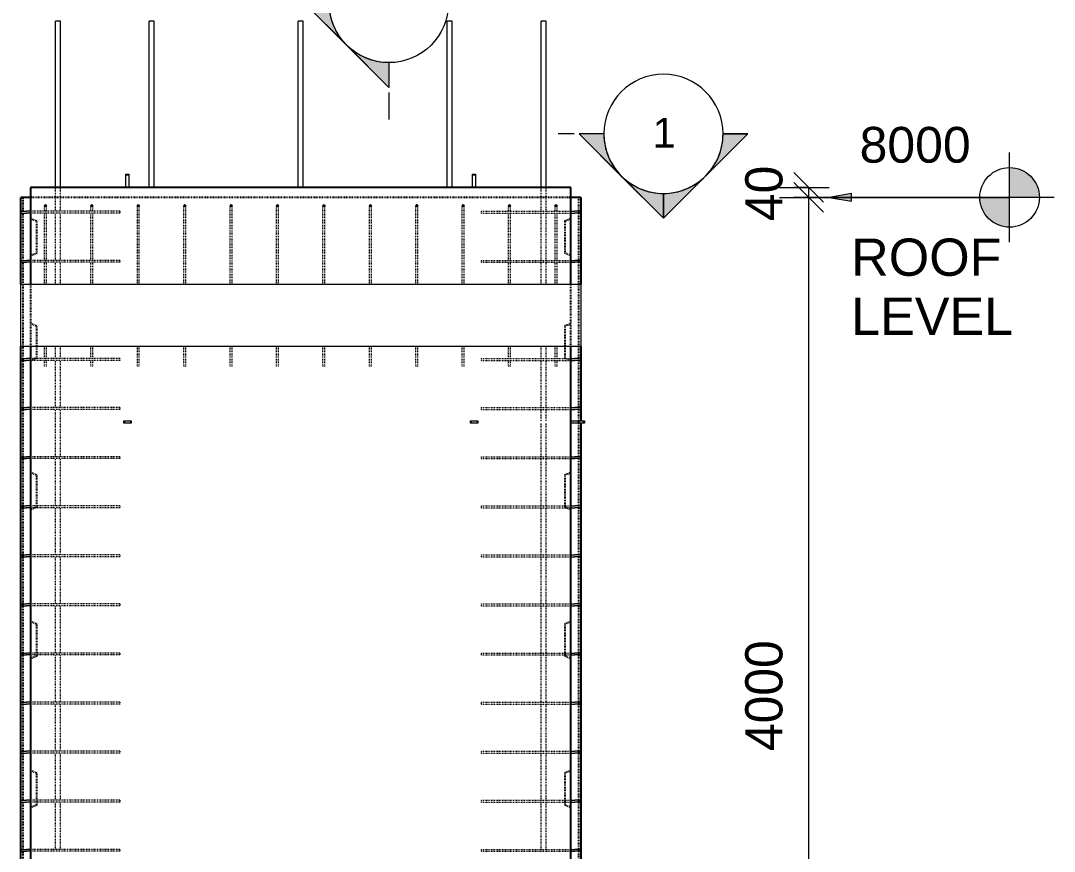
# Model space of a CAD drawing. Header units: millimetres. Extents: x 3013 to 24293, y -3068 to 13086.
# Drawn here: x 10063 to 14225, y 5026 to 8372 of the extents above; entities that cross this region are included whole.
import ezdxf

# ---------------------------------------------------------------- set-up
doc = ezdxf.new("R2010")
doc.units = ezdxf.units.MM
doc.linetypes.add('Dash', pattern=[6.36, 3.18, -3.18])
for name, color, linetype, lineweight in [('A-ANNO-DIMS', 211, 'Continuous', 9), ('A-ANNO-DIMS-60', 211, 'Continuous', 9), ('A-DETL-MBND', 5, 'Continuous', 18), ('A-GENM', 13, 'Continuous', 18), ('A-WALL', 113, 'Continuous', 25), ('A-WALL-HDLN', 110, 'Dash', 25), ('G-ANNO-DIMS', 111, 'Continuous', 9), ('G-ANNO-SYMB', 111, 'Continuous', 9), ('G-ANNO-TEXT', 231, 'Continuous', 9), ('S-BEAM', 12, 'Continuous', 18), ('S-RBAR', 171, 'Continuous', 18)]:
    doc.layers.add(name, color=color, linetype=linetype, lineweight=lineweight)
doc.styles.add('Arial', font='arial.ttf', dxfattribs={"height": 120})
doc.styles.add('Arial_1', font='arial.ttf', dxfattribs={"height": 150})
doc.styles.add('Arial_2', font='arial.ttf', dxfattribs={"height": 144})
doc.styles.add('Nirmala UI Semilight', font='NirmalaS.ttf', dxfattribs={"height": 150})
doc.dimstyles.new('Arrow_Filled_-_2_5_NI_UI', dxfattribs={"dimscale": 304.8, "dimtxt": 157.104592, "dimasz": 0.393701, "dimexe": 0.19685, "dimexo": 0.0625, "dimgap": 0.19685, "dimtad": 1, "dimdec": 4, "dimzin": 0, "dimdsep": 46, "dimtxsty": 'Nirmala UI Semilight', "dimblk1": 'OBLIQUE', "dimblk2": 'OBLIQUE', "dimsah": 1, "dimcen": 0.09, "dimazin": 0, "dimtfac": 1, "dimtdec": 4, "dimtix": 1, "dimtmove": 0, "dimatfit": 3, "dimfxl": 0.19685, "dimfxlon": 1, "dimtvp": 1, "dimtolj": 1, "dimtzin": 0, "dimarcsym": 2})

# ---------------------------------------------------------------- blocks, each defined once
blk = doc.blocks.new('RR spread anchor face based - RR-SA-4_0-180-1726831-Elevation Front')
at = {"layer": 'A-GENM'}
for p, q in [((11882.6, 7748.8), (11882.6, 7753.8)), ((11882.6, 7753.8), (11894.6, 7753.8)), ((11882.6, 7700), (11882.6, 7748.8)), ((11894.6, 7748.8), (11882.6, 7748.8)), ((11894.6, 7753.8), (11894.6, 7748.8)), ((11894.6, 7748.8), (11894.6, 7700))]:
    blk.add_line(p, q, dxfattribs=at)
blk = doc.blocks.new('RR spread anchor face based - RR-SA-2_5-200-1726821-Elevation Front')
at = {"layer": 'A-GENM'}
for p, q in [((11873.6, 6760), (11876.1, 6760)), ((11873.6, 6750), (11873.6, 6760)), ((11876.1, 6750), (11873.6, 6750)), ((11876.1, 6760), (11901.1, 6760)), ((11876.1, 6760), (11876.1, 6750)), ((11901.1, 6750), (11876.1, 6750)), ((11901.1, 6760), (11903.6, 6760)), ((11901.1, 6760), (11901.1, 6750)), ((11903.6, 6750), (11901.1, 6750)), ((11903.6, 6760), (11903.6, 6750))]:
    blk.add_line(p, q, dxfattribs=at)
blk = doc.blocks.new('RR spread anchor face based - RR-SA-3_0-200-1726827-Elevation Front')
at = {"layer": 'A-GENM'}
for p, q in [((12278.6, 6760), (12328.6, 6760)), ((12328.6, 6750), (12278.6, 6750)), ((12328.6, 6760), (12333.6, 6760)), ((12328.6, 6750), (12328.6, 6760)), ((12333.6, 6750), (12328.6, 6750)), ((12333.6, 6760), (12333.6, 6750))]:
    blk.add_line(p, q, dxfattribs=at)
blk = doc.blocks.new('Detail View - M_Section Head - Filled SHOP DWG-1002450-Elevation Front')
at = {"layer": 'G-ANNO-SYMB'}
h = blk.add_hatch(color=256, dxfattribs=at)
edge = h.paths.add_edge_path()
edge.add_line((12311.8, 7915.6), (12411.2, 7915.6))
edge.add_arc((12651.2, 7915.6), 240, 180, 225)
edge.add_line((12481.5, 7745.9), (12311.8, 7915.6))
h = blk.add_hatch(color=256, dxfattribs=at)
edge = h.paths.add_edge_path()
edge.add_line((12990.6, 7915.6), (12820.9, 7745.9))
edge.add_arc((12651.2, 7915.6), 240, 315, 360)
edge.add_line((12891.2, 7915.6), (12990.6, 7915.6))
h = blk.add_hatch(color=256, dxfattribs=at)
edge = h.paths.add_edge_path()
edge.add_line((12651.2, 7576.2), (12481.5, 7745.9))
edge.add_arc((12651.2, 7915.6), 240, 225, 270)
edge.add_line((12651.2, 7675.6), (12651.2, 7576.2))
h = blk.add_hatch(color=256, dxfattribs=at)
edge = h.paths.add_edge_path()
edge.add_line((12651.2, 7576.2), (12651.2, 7675.6))
edge.add_arc((12651.2, 7915.6), 240, 270, 315)
edge.add_line((12820.9, 7745.9), (12651.2, 7576.2))
for p, q in [((12651.2, 7576.2), (12311.8, 7915.6)), ((12411.2, 7915.6), (12311.8, 7915.6)), ((12311.8, 7915.6), (12481.5, 7745.9)), ((12411.2, 7915.6), (12311.8, 7915.6)), ((12651.2, 7576.2), (12990.6, 7915.6)), ((12820.9, 7745.9), (12990.6, 7915.6)), ((12891.2, 7915.6), (12990.6, 7915.6)), ((12990.6, 7915.6), (12891.2, 7915.6)), ((12481.5, 7745.9), (12651.2, 7576.2)), ((12651.2, 7576.2), (12820.9, 7745.9)), ((12651.2, 7675.6), (12651.2, 7576.2)), ((12651.2, 7576.2), (12651.2, 7675.6))]:
    blk.add_line(p, q, dxfattribs=at)
for start, end in [(360, 180), (180, 360), (180, 225), (315, 0), (225, 270), (270, 315)]:
    blk.add_arc((12651.2, 7915.6), 240, start, end, dxfattribs=at)
blk = doc.blocks.new('DIMBLOCK101-Elevation Front')
at = {"layer": 'A-ANNO-DIMS-60'}
for p, q in [((13236.1, 7660), (13176.1, 7720)), ((13236.1, 7660), (13176.1, 7660)), ((13236.1, 3660), (13236.1, 7660)), ((13236.1, 7660), (13296.1, 7600)), ((13236.1, 7660), (13296.1, 7660)), ((13236.1, 3660), (13176.1, 3720)), ((13236.1, 3660), (13176.1, 3660)), ((13236.1, 3660), (13296.1, 3600)), ((13236.1, 3660), (13296.1, 3660))]:
    blk.add_line(p, q, dxfattribs=at)
at = {"layer": 'A-ANNO-DIMS-60', "color": 0, "insert": (12980.4, 5430.1), "char_height": 150, "width": 551.866, "attachment_point": 1, "rotation": 90, "line_spacing_factor": 1.142579, "style": 'Nirmala UI Semilight'}
blk.add_mtext('4000', dxfattribs=at)
blk = doc.blocks.new('_Oblique')
at = {"color": 0, "linetype": 'ByBlock', "lineweight": -2}
blk.add_line((-0.5, -0.5), (0.5, 0.5), dxfattribs=at)
blk = doc.blocks.new('DIMBLOCK102-Elevation Front')
at = {"layer": 'A-ANNO-DIMS-60'}
for p, q in [((13236.1, 7700), (13176.1, 7760)), ((13236.1, 7660), (13176.1, 7720)), ((13236.1, 7700), (13176.1, 7700)), ((13236.1, 7660), (13176.1, 7660)), ((13236.1, 7660), (13236.1, 7700)), ((13236.1, 7700), (13296.1, 7640)), ((13236.1, 7700), (13296.1, 7700)), ((13236.1, 7660), (13296.1, 7600)), ((13236.1, 7660), (13296.1, 7660))]:
    blk.add_line(p, q, dxfattribs=at)
at = {"layer": 'A-ANNO-DIMS-60', "color": 0, "insert": (12980.4, 7564.3), "char_height": 150, "width": 277.647, "attachment_point": 1, "rotation": 90, "line_spacing_factor": 1.142579, "style": 'Nirmala UI Semilight'}
blk.add_mtext('40', dxfattribs=at)
blk = doc.blocks.new('Spot Elevations - M_Spot Elevation - Target Filled-10609-Elevation Front')
at = {"layer": 'G-ANNO-DIMS'}
h = blk.add_hatch(color=256, dxfattribs=at)
edge = h.paths.add_edge_path()
edge.add_line((14045.3, 7660), (14165.3, 7660))
edge.add_arc((14045.3, 7660), 120, 0, 90)
edge.add_line((14045.3, 7780), (14045.3, 7660))
h = blk.add_hatch(color=256, dxfattribs=at)
edge = h.paths.add_edge_path()
edge.add_line((14045.3, 7660), (13925.3, 7660))
edge.add_arc((14045.3, 7660), 120, 180, 270)
edge.add_line((14045.3, 7540), (14045.3, 7660))
for p, q in [((14045.3, 7480), (14045.3, 7840)), ((14225.3, 7660), (13205.3, 7660))]:
    blk.add_line(p, q, dxfattribs=at)
blk.add_circle((14045.3, 7660), 120, dxfattribs=at)

msp = doc.modelspace()

# ---------------------------------------------------------------- hatches: boundary and pattern name
at = {"layer": 'G-ANNO-DIMS'}
msp.add_hatch(color=256, dxfattribs=at).paths.add_polyline_path([(13318.56745, 7660), (13408.56745, 7644.13057), (13408.56745, 7675.86943)])
at = {"layer": 'S-RBAR'}
h = msp.add_hatch(color=256, dxfattribs=at)
edge = h.paths.add_edge_path()
edge.add_arc((10162.56541, 7626), 4, 0, 360)
for points in [[(10162.56541, 7622), (10166.56541, 7626), (10162.56541, 7630), (10158.56541, 7626)], [(10349.4745, 7622), (10353.4745, 7626), (10349.4745, 7630), (10345.4745, 7626)], [(10536.38359, 7622), (10540.38359, 7626), (10536.38359, 7630), (10532.38359, 7626)], [(10723.29268, 7622), (10727.29268, 7626), (10723.29268, 7630), (10719.29268, 7626)], [(10910.20178, 7622), (10914.20178, 7626), (10910.20178, 7630), (10906.20178, 7626)], [(11097.11087, 7622), (11101.11087, 7626), (11097.11087, 7630), (11093.11087, 7626)], [(11284.01996, 7622), (11288.01996, 7626), (11284.01996, 7630), (11280.01996, 7626)], [(11470.92905, 7622), (11474.92905, 7626), (11470.92905, 7630), (11466.92905, 7626)], [(11657.83814, 7622), (11661.83814, 7626), (11657.83814, 7630), (11653.83814, 7626)], [(11844.74723, 7622), (11848.74723, 7626), (11844.74723, 7630), (11840.74723, 7626), (11842.11062, 7624.63661)], [(12031.65632, 7622), (12035.65632, 7626), (12031.65632, 7630), (12027.65632, 7626)], [(12218.56541, 7622), (12222.56541, 7626), (12218.56541, 7630), (12214.56541, 7626)]]:
    msp.add_hatch(color=256, dxfattribs=at).paths.add_polyline_path(points)
h = msp.add_hatch(color=256, dxfattribs=at)
edge = h.paths.add_edge_path()
edge.add_arc((10349.4745, 7626), 4, 0, 360)
h = msp.add_hatch(color=256, dxfattribs=at)
edge = h.paths.add_edge_path()
edge.add_arc((10536.38359, 7626), 4, 0, 360)
h = msp.add_hatch(color=256, dxfattribs=at)
edge = h.paths.add_edge_path()
edge.add_arc((10723.29268, 7626), 4, 0, 360)
h = msp.add_hatch(color=256, dxfattribs=at)
edge = h.paths.add_edge_path()
edge.add_arc((10910.20178, 7626), 4, 0, 360)
h = msp.add_hatch(color=256, dxfattribs=at)
edge = h.paths.add_edge_path()
edge.add_arc((11097.11087, 7626), 4, 0, 360)
h = msp.add_hatch(color=256, dxfattribs=at)
edge = h.paths.add_edge_path()
edge.add_arc((11284.01996, 7626), 4, 0, 360)
h = msp.add_hatch(color=256, dxfattribs=at)
edge = h.paths.add_edge_path()
edge.add_arc((11470.92905, 7626), 4, 0, 360)
h = msp.add_hatch(color=256, dxfattribs=at)
edge = h.paths.add_edge_path()
edge.add_arc((11657.83814, 7626), 4, 0, 360)
h = msp.add_hatch(color=256, dxfattribs=at)
edge = h.paths.add_edge_path()
edge.add_arc((11844.74723, 7626), 4, 0, 360)
h = msp.add_hatch(color=256, dxfattribs=at)
edge = h.paths.add_edge_path()
edge.add_arc((12031.65632, 7626), 4, 0, 360)
h = msp.add_hatch(color=256, dxfattribs=at)
edge = h.paths.add_edge_path()
edge.add_arc((12218.56541, 7626), 4, 0, 360)

# ---------------------------------------------------------------- linework, layer by layer
at = {"layer": 'A-DETL-MBND'}
for p, q in [((13118.56745, 7700), (13318.56745, 7700)), ((13118.56745, 7660), (13318.56745, 7660))]:
    msp.add_line(p, q, dxfattribs=at)
at = {"layer": 'A-WALL'}
for p, q in [((10062.56745, 7600.39559), (10062.56745, 7660)), ((10102.56745, 7660), (10062.56745, 7660)), ((10102.56745, 7700), (10102.56745, 7310)), ((12278.56745, 7700), (10102.56745, 7700)), ((12278.56745, 7310), (12278.56745, 7700)), ((12318.56745, 7660), (12278.56745, 7660)), ((12318.56745, 7660), (12318.56745, 7600.38007)), ((10062.56745, 7402.72892), (10062.56745, 7599.60441)), ((12318.56745, 7599.61993), (12318.56745, 7402.71341)), ((10062.56745, 7310), (10062.56745, 7401.93774)), ((12318.56745, 7401.95326), (12318.56745, 7310)), ((10062.56745, 7007.39559), (10062.56745, 7059.95039)), ((10102.56745, 7060), (10102.56745, -1395)), ((12278.56745, -1395), (12278.56745, 7060)), ((12318.56745, 7059.95039), (12318.56745, 7007.38007)), ((10062.56745, 6809.72892), (10062.56745, 7006.60441)), ((12318.56745, 7006.61993), (12318.56745, 6809.71341)), ((10062.56745, 6612.06226), (10062.56745, 6808.93774)), ((12318.56745, 6808.95326), (12318.56745, 6760)), ((12318.56745, 6750), (12318.56745, 6612.04674)), ((10062.56745, 6414.39559), (10062.56745, 6611.27108)), ((12318.56745, 6611.28659), (12318.56745, 6414.38007)), ((10062.56745, 6216.72892), (10062.56745, 6413.60441)), ((12318.56745, 6413.61993), (12318.56745, 6216.71341)), ((10062.56745, 6019.06226), (10062.56745, 6215.93774)), ((12318.56745, 6215.95326), (12318.56745, 6019.04674)), ((10062.56745, 5821.39559), (10062.56745, 6018.27108)), ((12318.56745, 6018.28659), (12318.56745, 5821.38007)), ((10062.56745, 5623.72892), (10062.56745, 5820.60441)), ((12318.56745, 5820.61993), (12318.56745, 5623.71341)), ((10062.56745, 5426.06226), (10062.56745, 5622.93774)), ((12318.56745, 5622.95326), (12318.56745, 5426.04674)), ((10062.56745, 5228.39559), (10062.56745, 5425.27108)), ((12318.56745, 5425.28659), (12318.56745, 5228.38007)), ((10062.56745, 5030.72892), (10062.56745, 5227.60441)), ((12318.56745, 5227.61993), (12318.56745, 5030.71341)), ((10062.56745, 4833.06226), (10062.56745, 5029.93774)), ((12318.56745, 5029.95326), (12318.56745, 4833.04674))]:
    msp.add_line(p, q, dxfattribs=at)
at = {"layer": 'A-WALL-HDLN'}
for p, q in [((10072.62931, 3689.94073), (10072.62931, 7660)), ((12278.56745, 7660), (10102.56745, 7660)), ((12308.56487, 7660), (12308.56487, 3689.94073)), ((10102.56541, 7575), (10127.56541, 7565)), ((10127.56541, 7435), (10127.56541, 7565)), ((12253.56541, 7565), (12278.56541, 7575)), ((12253.56541, 7565), (12253.56541, 7435)), ((10127.56541, 7435), (10102.56541, 7425)), ((12278.56541, 7425), (12253.56541, 7435)), ((10102.56745, 7309.95039), (10102.56745, 7060.04961)), ((12278.56745, 7060.04961), (12278.56745, 7309.95039)), ((10102.56541, 7152.50781), (10127.56541, 7142.50781)), ((10127.56541, 7012.50781), (10127.56541, 7142.50781)), ((12253.56541, 7142.50781), (12278.56541, 7152.50781)), ((12253.56541, 7142.50781), (12253.56541, 7012.50781)), ((10103.67186, 7002.95039), (10102.56541, 7002.50781)), ((10123.67186, 7010.95039), (10103.9199, 7003.04961)), ((10127.56541, 7012.50781), (10123.9199, 7011.04961)), ((12257.21092, 7011.04961), (12253.56541, 7012.50781)), ((12277.21092, 7003.04961), (12257.45897, 7010.95039)), ((12278.56541, 7002.50781), (12277.45897, 7002.95039)), ((12318.56745, 6759.95039), (12318.56745, 6750.04961)), ((10102.56541, 6552.50781), (10127.56541, 6542.50781)), ((10127.56541, 6412.50781), (10127.56541, 6542.50781)), ((12253.56541, 6542.50781), (12278.56541, 6552.50781)), ((12253.56541, 6542.50781), (12253.56541, 6412.50781)), ((10127.56541, 6412.50781), (10121.4199, 6410.04961)), ((12259.71092, 6410.04961), (12253.56541, 6412.50781)), ((10121.17186, 6409.95039), (10102.56541, 6402.50781)), ((12278.56541, 6402.50781), (12259.95897, 6409.95039)), ((10102.56541, 5952.50781), (10127.56541, 5942.50781)), ((10127.56541, 5812.50781), (10127.56541, 5942.50781)), ((12253.56541, 5942.50781), (12278.56541, 5952.50781)), ((12253.56541, 5942.50781), (12253.56541, 5812.50781)), ((10127.56541, 5812.50781), (10102.56541, 5802.50781)), ((12278.56541, 5802.50781), (12253.56541, 5812.50781)), ((10102.56541, 5352.50781), (10127.56541, 5342.50781)), ((10127.56541, 5212.50781), (10127.56541, 5342.50781)), ((12253.56541, 5342.50781), (12278.56541, 5352.50781)), ((12253.56541, 5342.50781), (12253.56541, 5212.50781)), ((10127.56541, 5212.50781), (10102.56541, 5202.50781)), ((12278.56541, 5202.50781), (12253.56541, 5212.50781))]:
    msp.add_line(p, q, dxfattribs=at)
at = {"layer": 'G-ANNO-DIMS'}
for p, q in [((13408.56745, 7675.86943), (13318.56745, 7660)), ((13318.56745, 7660), (13408.56745, 7644.13057)), ((13318.56745, 7660), (13767.36709, 7660)), ((13408.56745, 7644.13057), (13408.56745, 7675.86943)), ((13767.36709, 7660), (14045.32651, 7660))]:
    msp.add_line(p, q, dxfattribs=at)
at = {"layer": 'G-ANNO-SYMB'}
for p, q in [((11545.46345, 8082.42923), (11545.46345, 7974.0432)), ((12291.17079, 7915.596), (12226.84669, 7915.596))]:
    msp.add_line(p, q, dxfattribs=at)
at = {"layer": 'S-BEAM'}
for p, q in [((10062.56745, 7060), (10062.56745, 7310)), ((10062.56745, 7310), (12318.56745, 7310)), ((12318.56745, 7310), (12318.56745, 7060)), ((12318.56745, 7060), (10062.56745, 7060))]:
    msp.add_line(p, q, dxfattribs=at)
at = {"layer": 'S-RBAR'}
for p, q in [((10222.56541, 8370), (10202.56541, 8370)), ((10202.56541, 7700), (10202.56541, 8370)), ((10222.56541, 7700), (10222.56541, 8370)), ((10600.56541, 8370), (10580.56541, 8370)), ((10580.56541, 7700), (10580.56541, 8370)), ((10600.56541, 7700), (10600.56541, 8370)), ((11200.56541, 8370), (11180.56541, 8370)), ((11180.56541, 7700), (11180.56541, 8370)), ((11200.56541, 7700), (11200.56541, 8370)), ((11800.56541, 8370), (11780.56541, 8370)), ((11780.56541, 7700), (11780.56541, 8370)), ((11800.56541, 7700), (11800.56541, 8370)), ((12178.56541, 8370), (12158.56541, 8370)), ((12158.56541, 7700), (12158.56541, 8370)), ((12178.56541, 7700), (12178.56541, 8370)), ((10162.56541, 7630), (10158.56541, 7626)), ((10158.56541, 7626), (10162.56541, 7622)), ((10166.56541, 7626), (10162.56541, 7630)), ((10162.56541, 7622), (10166.56541, 7626)), ((10349.4745, 7630), (10345.4745, 7626)), ((10345.4745, 7626), (10349.4745, 7622)), ((10353.4745, 7626), (10349.4745, 7630)), ((10349.4745, 7622), (10353.4745, 7626)), ((10536.38359, 7630), (10532.38359, 7626)), ((10532.38359, 7626), (10536.38359, 7622)), ((10540.38359, 7626), (10536.38359, 7630)), ((10536.38359, 7622), (10540.38359, 7626)), ((10723.29268, 7630), (10719.29268, 7626)), ((10719.29268, 7626), (10723.29268, 7622)), ((10727.29268, 7626), (10723.29268, 7630)), ((10723.29268, 7622), (10727.29268, 7626)), ((10910.20178, 7630), (10906.20178, 7626)), ((10906.20178, 7626), (10910.20178, 7622)), ((10914.20178, 7626), (10910.20178, 7630)), ((10910.20178, 7622), (10914.20178, 7626)), ((11097.11087, 7630), (11093.11087, 7626)), ((11093.11087, 7626), (11097.11087, 7622)), ((11101.11087, 7626), (11097.11087, 7630)), ((11097.11087, 7622), (11101.11087, 7626)), ((11284.01996, 7630), (11280.01996, 7626)), ((11280.01996, 7626), (11284.01996, 7622)), ((11288.01996, 7626), (11284.01996, 7630)), ((11284.01996, 7622), (11288.01996, 7626)), ((11470.92905, 7630), (11466.92905, 7626)), ((11466.92905, 7626), (11470.92905, 7622)), ((11474.92905, 7626), (11470.92905, 7630)), ((11470.92905, 7622), (11474.92905, 7626)), ((11657.83814, 7630), (11653.83814, 7626)), ((11653.83814, 7626), (11657.83814, 7622)), ((11661.83814, 7626), (11657.83814, 7630)), ((11657.83814, 7622), (11661.83814, 7626)), ((11844.74723, 7630), (11840.74723, 7626)), ((11840.74723, 7626), (11842.11062, 7624.63661)), ((11842.11062, 7624.63661), (11844.74723, 7622)), ((11848.74723, 7626), (11844.74723, 7630)), ((11844.74723, 7622), (11848.74723, 7626)), ((12031.65632, 7630), (12027.65632, 7626)), ((12027.65632, 7626), (12031.65632, 7622)), ((12035.65632, 7626), (12031.65632, 7630)), ((12031.65632, 7622), (12035.65632, 7626)), ((12218.56541, 7630), (12214.56541, 7626)), ((12214.56541, 7626), (12218.56541, 7622)), ((12222.56541, 7626), (12218.56541, 7630)), ((12218.56541, 7622), (12222.56541, 7626)), ((10066.56541, 7604), (10086.56541, 7604)), ((10066.56541, 7596), (10086.56541, 7596)), ((10102.56745, 7604), (10086.56541, 7604)), ((10102.56745, 7596), (10086.56541, 7596)), ((12278.56745, 7604), (12294.56745, 7604)), ((12278.56745, 7596), (12294.56745, 7596)), ((12314.56745, 7604), (12294.56745, 7604)), ((12314.56745, 7596), (12294.56745, 7596)), ((10066.56541, 7406.33333), (10086.56541, 7406.33333)), ((10066.56541, 7398.33333), (10086.56541, 7398.33333)), ((10102.56745, 7406.33333), (10086.56541, 7406.33333)), ((10102.56745, 7398.33333), (10086.56541, 7398.33333)), ((12278.56745, 7406.33333), (12294.56745, 7406.33333)), ((12278.56745, 7398.33333), (12294.56745, 7398.33333)), ((12314.56745, 7406.33333), (12294.56745, 7406.33333)), ((12314.56745, 7398.33333), (12294.56745, 7398.33333)), ((10066.56541, 7011), (10086.56541, 7011)), ((10066.56541, 7003), (10086.56541, 7003)), ((10102.56745, 7011), (10086.56541, 7011)), ((10102.56745, 7003), (10086.56541, 7003)), ((12278.56745, 7011), (12294.56745, 7011)), ((12278.56745, 7003), (12294.56745, 7003)), ((12314.56745, 7011), (12294.56745, 7011)), ((12314.56745, 7003), (12294.56745, 7003)), ((10066.56541, 6813.33333), (10086.56541, 6813.33333)), ((10066.56541, 6805.33333), (10086.56541, 6805.33333)), ((10102.56745, 6813.33333), (10086.56541, 6813.33333)), ((10102.56745, 6805.33333), (10086.56541, 6805.33333)), ((12278.56745, 6813.33333), (12294.56745, 6813.33333)), ((12278.56745, 6805.33333), (12294.56745, 6805.33333)), ((12314.56745, 6813.33333), (12294.56745, 6813.33333)), ((12314.56745, 6805.33333), (12294.56745, 6805.33333)), ((10066.56541, 6615.66667), (10086.56541, 6615.66667)), ((10066.56541, 6607.66667), (10086.56541, 6607.66667)), ((10102.56745, 6615.66667), (10086.56541, 6615.66667)), ((10102.56745, 6607.66667), (10086.56541, 6607.66667)), ((12278.56745, 6615.66667), (12294.56745, 6615.66667)), ((12278.56745, 6607.66667), (12294.56745, 6607.66667)), ((12314.56745, 6615.66667), (12294.56745, 6615.66667)), ((12314.56745, 6607.66667), (12294.56745, 6607.66667)), ((10066.56541, 6418), (10086.56541, 6418)), ((10102.56745, 6418), (10086.56541, 6418)), ((12278.56745, 6418), (12294.56745, 6418)), ((12314.56745, 6418), (12294.56745, 6418)), ((10066.56541, 6410), (10086.56541, 6410)), ((10102.56745, 6410), (10086.56541, 6410)), ((12278.56745, 6410), (12294.56745, 6410)), ((12314.56745, 6410), (12294.56745, 6410)), ((10066.56541, 6220.33333), (10086.56541, 6220.33333)), ((10066.56541, 6212.33333), (10086.56541, 6212.33333)), ((10102.56745, 6220.33333), (10086.56541, 6220.33333)), ((10102.56745, 6212.33333), (10086.56541, 6212.33333)), ((12278.56745, 6220.33333), (12294.56745, 6220.33333)), ((12278.56745, 6212.33333), (12294.56745, 6212.33333)), ((12314.56745, 6220.33333), (12294.56745, 6220.33333)), ((12314.56745, 6212.33333), (12294.56745, 6212.33333)), ((10066.56541, 6022.66667), (10086.56541, 6022.66667)), ((10066.56541, 6014.66667), (10086.56541, 6014.66667)), ((10102.56745, 6022.66667), (10086.56541, 6022.66667)), ((10102.56745, 6014.66667), (10086.56541, 6014.66667)), ((12278.56745, 6022.66667), (12294.56745, 6022.66667)), ((12278.56745, 6014.66667), (12294.56745, 6014.66667)), ((12314.56745, 6022.66667), (12294.56745, 6022.66667)), ((12314.56745, 6014.66667), (12294.56745, 6014.66667)), ((10066.56541, 5825), (10086.56541, 5825)), ((10066.56541, 5817), (10086.56541, 5817)), ((10102.56745, 5825), (10086.56541, 5825)), ((10102.56745, 5817), (10086.56541, 5817)), ((12278.56745, 5825), (12294.56745, 5825)), ((12278.56745, 5817), (12294.56745, 5817)), ((12314.56745, 5825), (12294.56745, 5825)), ((12314.56745, 5817), (12294.56745, 5817)), ((10066.56541, 5627.33333), (10086.56541, 5627.33333)), ((10102.56745, 5627.33333), (10086.56541, 5627.33333)), ((12278.56745, 5627.33333), (12294.56745, 5627.33333)), ((12314.56745, 5627.33333), (12294.56745, 5627.33333)), ((10066.56541, 5619.33333), (10086.56541, 5619.33333)), ((10102.56745, 5619.33333), (10086.56541, 5619.33333)), ((12278.56745, 5619.33333), (12294.56745, 5619.33333)), ((12314.56745, 5619.33333), (12294.56745, 5619.33333)), ((10066.56541, 5429.66667), (10086.56541, 5429.66667)), ((10066.56541, 5421.66667), (10086.56541, 5421.66667)), ((10102.56745, 5429.66667), (10086.56541, 5429.66667)), ((10102.56745, 5421.66667), (10086.56541, 5421.66667)), ((12278.56745, 5429.66667), (12294.56745, 5429.66667)), ((12278.56745, 5421.66667), (12294.56745, 5421.66667)), ((12314.56745, 5429.66667), (12294.56745, 5429.66667)), ((12314.56745, 5421.66667), (12294.56745, 5421.66667)), ((10066.56541, 5232), (10086.56541, 5232)), ((10066.56541, 5224), (10086.56541, 5224)), ((10102.56745, 5232), (10086.56541, 5232)), ((10102.56745, 5224), (10086.56541, 5224)), ((12278.56745, 5232), (12294.56745, 5232)), ((12278.56745, 5224), (12294.56745, 5224)), ((12314.56745, 5232), (12294.56745, 5232)), ((12314.56745, 5224), (12294.56745, 5224)), ((10066.56541, 5034.33333), (10086.56541, 5034.33333)), ((10066.56541, 5026.33333), (10086.56541, 5026.33333)), ((10102.56745, 5034.33333), (10086.56541, 5034.33333)), ((10102.56745, 5026.33333), (10086.56541, 5026.33333)), ((12278.56745, 5034.33333), (12294.56745, 5034.33333)), ((12278.56745, 5026.33333), (12294.56745, 5026.33333)), ((12314.56745, 5034.33333), (12294.56745, 5034.33333)), ((12314.56745, 5026.33333), (12294.56745, 5026.33333))]:
    msp.add_line(p, q, dxfattribs=at)
at = {"layer": 'S-RBAR', "linetype": 'Dash'}
for p, q in [((10202.56541, 7604), (10202.56541, 7699.95039)), ((10222.56541, 7604), (10222.56541, 7699.95039)), ((12158.56541, 7604), (12158.56541, 7699.95039)), ((12178.56541, 7604), (12178.56541, 7699.95039)), ((10158.56541, 7606), (10158.56541, 7626)), ((10166.56541, 7606), (10166.56541, 7626)), ((10345.4745, 7606), (10345.4745, 7626)), ((10353.4745, 7606), (10353.4745, 7626)), ((10532.38359, 7606), (10532.38359, 7626)), ((10540.38359, 7606), (10540.38359, 7626)), ((10719.29268, 7606), (10719.29268, 7626)), ((10727.29268, 7606), (10727.29268, 7626)), ((10906.20178, 7606), (10906.20178, 7626)), ((10914.20178, 7606), (10914.20178, 7626)), ((11093.11087, 7606), (11093.11087, 7626)), ((11101.11087, 7606), (11101.11087, 7626)), ((11280.01996, 7606), (11280.01996, 7626)), ((11288.01996, 7606), (11288.01996, 7626)), ((11466.92905, 7606), (11466.92905, 7626)), ((11474.92905, 7606), (11474.92905, 7626)), ((11653.83814, 7606), (11653.83814, 7626)), ((11661.83814, 7606), (11661.83814, 7626)), ((11840.74723, 7606), (11840.74723, 7626)), ((11848.74723, 7606), (11848.74723, 7626)), ((12027.65632, 7606), (12027.65632, 7626)), ((12035.65632, 7606), (12035.65632, 7626)), ((12214.56541, 7606), (12214.56541, 7626)), ((12222.56541, 7606), (12222.56541, 7626)), ((10462.56541, 7604), (10102.61706, 7604)), ((10462.56541, 7596), (10102.61706, 7596)), ((10158.56541, 7604), (10158.56541, 7606)), ((10158.56541, 7406.33333), (10158.56541, 7596)), ((10166.56541, 7604), (10166.56541, 7606)), ((10166.56541, 7406.33333), (10166.56541, 7596)), ((10202.56541, 7406.33333), (10202.56541, 7596)), ((10222.56541, 7406.33333), (10222.56541, 7596)), ((10345.4745, 7604), (10345.4745, 7606)), ((10345.4745, 7406.33333), (10345.4745, 7596)), ((10353.4745, 7604), (10353.4745, 7606)), ((10353.4745, 7406.33333), (10353.4745, 7596)), ((10462.56541, 7604), (10462.56541, 7596)), ((10532.38359, 7310), (10532.38359, 7606)), ((10540.38359, 7310), (10540.38359, 7606)), ((10719.29268, 7310), (10719.29268, 7606)), ((10727.29268, 7310), (10727.29268, 7606)), ((10906.20178, 7310), (10906.20178, 7606)), ((10914.20178, 7310), (10914.20178, 7606)), ((11093.11087, 7310), (11093.11087, 7606)), ((11101.11087, 7310), (11101.11087, 7606)), ((11280.01996, 7310), (11280.01996, 7606)), ((11288.01996, 7310), (11288.01996, 7606)), ((11466.92905, 7310), (11466.92905, 7606)), ((11474.92905, 7310), (11474.92905, 7606)), ((11653.83814, 7310), (11653.83814, 7606)), ((11661.83814, 7310), (11661.83814, 7606)), ((11840.74723, 7310), (11840.74723, 7606)), ((11848.74723, 7310), (11848.74723, 7606)), ((11918.56745, 7604), (12278.51785, 7604)), ((11918.56745, 7596), (11918.56745, 7604)), ((11918.56745, 7596), (12278.51785, 7596)), ((12027.65632, 7604), (12027.65632, 7606)), ((12027.65632, 7406.33333), (12027.65632, 7596)), ((12035.65632, 7604), (12035.65632, 7606)), ((12035.65632, 7406.33333), (12035.65632, 7596)), ((12158.56541, 7406.33333), (12158.56541, 7596)), ((12178.56541, 7406.33333), (12178.56541, 7596)), ((12214.56541, 7604), (12214.56541, 7606)), ((12214.56541, 7406.33333), (12214.56541, 7596)), ((12222.56541, 7604), (12222.56541, 7606)), ((12222.56541, 7406.33333), (12222.56541, 7596)), ((10462.56541, 7406.33333), (10102.61706, 7406.33333)), ((10462.56541, 7398.33333), (10102.61706, 7398.33333)), ((10158.56541, 7310), (10158.56541, 7398.33333)), ((10166.56541, 7310), (10166.56541, 7398.33333)), ((10202.56541, 7310), (10202.56541, 7398.33333)), ((10222.56541, 7310), (10222.56541, 7398.33333)), ((10345.4745, 7310), (10345.4745, 7398.33333)), ((10353.4745, 7310), (10353.4745, 7398.33333)), ((10462.56541, 7406.33333), (10462.56541, 7398.33333)), ((11918.56745, 7406.33333), (12278.51785, 7406.33333)), ((11918.56745, 7398.33333), (11918.56745, 7406.33333)), ((11918.56745, 7398.33333), (12278.51785, 7398.33333)), ((12027.65632, 7310), (12027.65632, 7398.33333)), ((12035.65632, 7310), (12035.65632, 7398.33333)), ((12158.56541, 7310), (12158.56541, 7398.33333)), ((12178.56541, 7310), (12178.56541, 7398.33333)), ((12214.56541, 7310), (12214.56541, 7398.33333)), ((12222.56541, 7310), (12222.56541, 7398.33333)), ((10158.56541, 7011), (10158.56541, 7060)), ((10166.56541, 7011), (10166.56541, 7060)), ((10202.56541, 7011), (10202.56541, 7060)), ((10222.56541, 7011), (10222.56541, 7060)), ((10345.4745, 7011), (10345.4745, 7060)), ((10353.4745, 7011), (10353.4745, 7060)), ((10532.38359, 6980.31382), (10532.38359, 7060)), ((10540.38359, 6980.31382), (10540.38359, 7060)), ((10719.29268, 6980.31382), (10719.29268, 7060)), ((10727.29268, 6980.31382), (10727.29268, 7060)), ((10906.20178, 6980.31382), (10906.20178, 7060)), ((10914.20178, 6980.31382), (10914.20178, 7060)), ((11093.11087, 6980.31382), (11093.11087, 7060)), ((11101.11087, 6980.31382), (11101.11087, 7060)), ((11280.01996, 6980.31382), (11280.01996, 7060)), ((11288.01996, 6980.31382), (11288.01996, 7060)), ((11466.92905, 6980.31382), (11466.92905, 7060)), ((11474.92905, 6980.31382), (11474.92905, 7060)), ((11653.83814, 6980.31382), (11653.83814, 7060)), ((11661.83814, 6980.31382), (11661.83814, 7060)), ((11840.74723, 6980.31382), (11840.74723, 7060)), ((11848.74723, 6980.31382), (11848.74723, 7060)), ((12027.65632, 7011), (12027.65632, 7060)), ((12035.65632, 7011), (12035.65632, 7060)), ((12158.56541, 7011), (12158.56541, 7060)), ((12178.56541, 7011), (12178.56541, 7060)), ((12214.56541, 7011), (12214.56541, 7060)), ((12222.56541, 7011), (12222.56541, 7060)), ((10462.56541, 7011), (10102.61706, 7011)), ((10462.56541, 7003), (10102.61706, 7003)), ((10158.56541, 6980.31382), (10158.56541, 7003)), ((10166.56541, 6980.31382), (10166.56541, 7003)), ((10202.56541, 6813.33333), (10202.56541, 7003)), ((10222.56541, 6813.33333), (10222.56541, 7003)), ((10345.4745, 6980.31382), (10345.4745, 7003)), ((10353.4745, 6980.31382), (10353.4745, 7003)), ((10462.56541, 7011), (10462.56541, 7003)), ((11918.56745, 7011), (12278.51785, 7011)), ((11918.56745, 7003), (11918.56745, 7011)), ((11918.56745, 7003), (12278.51785, 7003)), ((12027.65632, 6980.31382), (12027.65632, 7003)), ((12035.65632, 6980.31382), (12035.65632, 7003)), ((12158.56541, 6813.33333), (12158.56541, 7003)), ((12178.56541, 6813.33333), (12178.56541, 7003)), ((12214.56541, 6980.31382), (12214.56541, 7003)), ((12222.56541, 6980.31382), (12222.56541, 7003)), ((10166.56541, 6980.31382), (10158.56541, 6980.31382)), ((10353.4745, 6980.31382), (10345.4745, 6980.31382)), ((10540.38359, 6980.31382), (10532.38359, 6980.31382)), ((10727.29268, 6980.31382), (10719.29268, 6980.31382)), ((10914.20178, 6980.31382), (10906.20178, 6980.31382)), ((11101.11087, 6980.31382), (11093.11087, 6980.31382)), ((11288.01996, 6980.31382), (11280.01996, 6980.31382)), ((11474.92905, 6980.31382), (11466.92905, 6980.31382)), ((11661.83814, 6980.31382), (11653.83814, 6980.31382)), ((11848.74723, 6980.31382), (11840.74723, 6980.31382)), ((12035.65632, 6980.31382), (12027.65632, 6980.31382)), ((12222.56541, 6980.31382), (12214.56541, 6980.31382)), ((10462.56541, 6813.33333), (10102.61706, 6813.33333)), ((10462.56541, 6805.33333), (10102.61706, 6805.33333)), ((10202.56541, 6615.66667), (10202.56541, 6805.33333)), ((10222.56541, 6615.66667), (10222.56541, 6805.33333)), ((10462.56541, 6813.33333), (10462.56541, 6805.33333)), ((11918.56745, 6813.33333), (12278.51785, 6813.33333)), ((11918.56745, 6805.33333), (11918.56745, 6813.33333)), ((11918.56745, 6805.33333), (12278.51785, 6805.33333)), ((12158.56541, 6760), (12158.56541, 6805.33333)), ((12178.56541, 6760), (12178.56541, 6805.33333)), ((12158.56541, 6615.66667), (12158.56541, 6750)), ((12178.56541, 6615.66667), (12178.56541, 6750)), ((10462.56541, 6615.66667), (10102.61706, 6615.66667)), ((10462.56541, 6607.66667), (10102.61706, 6607.66667)), ((10202.56541, 6418), (10202.56541, 6607.66667)), ((10222.56541, 6418), (10222.56541, 6607.66667)), ((10462.56541, 6615.66667), (10462.56541, 6607.66667)), ((11918.56745, 6615.66667), (12278.51785, 6615.66667)), ((11918.56745, 6607.66667), (11918.56745, 6615.66667)), ((11918.56745, 6607.66667), (12278.51785, 6607.66667)), ((12158.56541, 6418), (12158.56541, 6607.66667)), ((12178.56541, 6418), (12178.56541, 6607.66667)), ((10462.56541, 6418), (10102.61706, 6418)), ((10462.56541, 6418), (10462.56541, 6410)), ((11918.56745, 6418), (12278.51785, 6418)), ((11918.56745, 6410), (11918.56745, 6418)), ((10462.56541, 6410), (10102.61706, 6410)), ((10202.56541, 6220.33333), (10202.56541, 6410)), ((10222.56541, 6220.33333), (10222.56541, 6410)), ((11918.56745, 6410), (12278.51785, 6410)), ((12158.56541, 6220.33333), (12158.56541, 6410)), ((12178.56541, 6220.33333), (12178.56541, 6410)), ((10462.56541, 6220.33333), (10102.61706, 6220.33333)), ((10462.56541, 6212.33333), (10102.61706, 6212.33333)), ((10202.56541, 6022.66667), (10202.56541, 6212.33333)), ((10222.56541, 6022.66667), (10222.56541, 6212.33333)), ((10462.56541, 6220.33333), (10462.56541, 6212.33333)), ((11918.56745, 6220.33333), (12278.51785, 6220.33333)), ((11918.56745, 6212.33333), (11918.56745, 6220.33333)), ((11918.56745, 6212.33333), (12278.51785, 6212.33333)), ((12158.56541, 6022.66667), (12158.56541, 6212.33333)), ((12178.56541, 6022.66667), (12178.56541, 6212.33333)), ((10462.56541, 6022.66667), (10102.61706, 6022.66667)), ((10462.56541, 6014.66667), (10102.61706, 6014.66667)), ((10202.56541, 5825), (10202.56541, 6014.66667)), ((10222.56541, 5825), (10222.56541, 6014.66667)), ((10462.56541, 6022.66667), (10462.56541, 6014.66667)), ((11918.56745, 6022.66667), (12278.51785, 6022.66667)), ((11918.56745, 6014.66667), (11918.56745, 6022.66667)), ((11918.56745, 6014.66667), (12278.51785, 6014.66667)), ((12158.56541, 5825), (12158.56541, 6014.66667)), ((12178.56541, 5825), (12178.56541, 6014.66667)), ((10462.56541, 5825), (10102.61706, 5825)), ((10462.56541, 5817), (10102.61706, 5817)), ((10202.56541, 5627.33333), (10202.56541, 5817)), ((10222.56541, 5627.33333), (10222.56541, 5817)), ((10462.56541, 5825), (10462.56541, 5817)), ((11918.56745, 5825), (12278.51785, 5825)), ((11918.56745, 5817), (11918.56745, 5825)), ((11918.56745, 5817), (12278.51785, 5817)), ((12158.56541, 5627.33333), (12158.56541, 5817)), ((12178.56541, 5627.33333), (12178.56541, 5817)), ((10462.56541, 5627.33333), (10102.61706, 5627.33333)), ((10462.56541, 5627.33333), (10462.56541, 5619.33333)), ((11918.56745, 5627.33333), (12278.51785, 5627.33333)), ((11918.56745, 5619.33333), (11918.56745, 5627.33333)), ((10462.56541, 5619.33333), (10102.61706, 5619.33333)), ((10202.56541, 5429.66667), (10202.56541, 5619.33333)), ((10222.56541, 5429.66667), (10222.56541, 5619.33333)), ((11918.56745, 5619.33333), (12278.51785, 5619.33333)), ((12158.56541, 5429.66667), (12158.56541, 5619.33333)), ((12178.56541, 5429.66667), (12178.56541, 5619.33333)), ((10462.56541, 5429.66667), (10102.61706, 5429.66667)), ((10462.56541, 5421.66667), (10102.61706, 5421.66667)), ((10202.56541, 5232), (10202.56541, 5421.66667)), ((10222.56541, 5232), (10222.56541, 5421.66667)), ((10462.56541, 5429.66667), (10462.56541, 5421.66667)), ((11918.56745, 5429.66667), (12278.51785, 5429.66667)), ((11918.56745, 5421.66667), (11918.56745, 5429.66667)), ((11918.56745, 5421.66667), (12278.51785, 5421.66667)), ((12158.56541, 5232), (12158.56541, 5421.66667)), ((12178.56541, 5232), (12178.56541, 5421.66667)), ((10462.56541, 5232), (10102.61706, 5232)), ((10462.56541, 5224), (10102.61706, 5224)), ((10202.56541, 5034.33333), (10202.56541, 5224)), ((10222.56541, 5034.33333), (10222.56541, 5224)), ((10462.56541, 5232), (10462.56541, 5224)), ((11918.56745, 5232), (12278.51785, 5232)), ((11918.56745, 5224), (11918.56745, 5232)), ((11918.56745, 5224), (12278.51785, 5224)), ((12158.56541, 5034.33333), (12158.56541, 5224)), ((12178.56541, 5034.33333), (12178.56541, 5224)), ((10462.56541, 5034.33333), (10102.61706, 5034.33333)), ((10462.56541, 5026.33333), (10102.61706, 5026.33333)), ((10462.56541, 5034.33333), (10462.56541, 5026.33333)), ((11918.56745, 5034.33333), (12278.51785, 5034.33333)), ((11918.56745, 5026.33333), (11918.56745, 5034.33333)), ((11918.56745, 5026.33333), (12278.51785, 5026.33333))]:
    msp.add_line(p, q, dxfattribs=at)
at = {"layer": 'S-RBAR'}
for centre in [(10162.56541, 7626), (10349.4745, 7626), (10536.38359, 7626), (10723.29268, 7626), (10910.20178, 7626), (11097.11087, 7626), (11284.01996, 7626), (11470.92905, 7626), (11657.83814, 7626), (11844.74723, 7626), (12031.65632, 7626), (12218.56541, 7626)]:
    msp.add_circle(centre, 4, dxfattribs=at)
at = {"layer": 'S-RBAR', "linetype": 'Dash'}
for centre in [(10162.56541, 7626), (10349.4745, 7626), (10536.38359, 7626), (10723.29268, 7626), (10910.20178, 7626), (11097.11087, 7626), (11284.01996, 7626), (11470.92905, 7626), (11657.83814, 7626), (11844.74723, 7626), (12031.65632, 7626), (12218.56541, 7626)]:
    msp.add_arc(centre, 4, 360, 180, dxfattribs=at)
at = {"layer": 'S-RBAR'}
for centre, start, end in [((10066.56541, 7600), 90, 270), ((12314.56745, 7600), 270, 90), ((10066.56541, 7402.33333), 90, 270), ((12314.56745, 7402.33333), 270, 90), ((10066.56541, 7007), 90, 270), ((12314.56745, 7007), 270, 90), ((10066.56541, 6809.33333), 90, 270), ((12314.56745, 6809.33333), 270, 90), ((10066.56541, 6611.66667), 90, 270), ((12314.56745, 6611.66667), 270, 90), ((10066.56541, 6414), 90, 270), ((12314.56745, 6414), 270, 90), ((10066.56541, 6216.33333), 90, 270), ((12314.56745, 6216.33333), 270, 90), ((10066.56541, 6018.66667), 90, 270), ((12314.56745, 6018.66667), 270, 90), ((10066.56541, 5821), 90, 270), ((12314.56745, 5821), 270, 90), ((10066.56541, 5623.33333), 90, 270), ((12314.56745, 5623.33333), 270, 90), ((10066.56541, 5425.66667), 90, 270), ((12314.56745, 5425.66667), 270, 90), ((10066.56541, 5228), 90, 270), ((12314.56745, 5228), 270, 90), ((10066.56541, 5030.33333), 90, 270), ((12314.56745, 5030.33333), 270, 90)]:
    msp.add_arc(centre, 4, start, end, dxfattribs=at)

# ---------------------------------------------------------------- block references
at = {"layer": 'A-GENM'}
for name, p in [('RR spread anchor face based - RR-SA-4_0-180-1726831-Elevation Front', (-1396, 0)), ('RR spread anchor face based - RR-SA-4_0-180-1726831-Elevation Front', (0, 0)), ('RR spread anchor face based - RR-SA-2_5-200-1726821-Elevation Front', (-1396.00204, 0)), ('RR spread anchor face based - RR-SA-2_5-200-1726821-Elevation Front', (0, 0)), ('RR spread anchor face based - RR-SA-3_0-200-1726827-Elevation Front', (0, 0))]:
    msp.add_blockref(name, p, dxfattribs=at)
at = {"layer": 'G-ANNO-DIMS'}
msp.add_blockref('Spot Elevations - M_Spot Elevation - Target Filled-10609-Elevation Front', (0, 0), dxfattribs=at)
at = {"layer": 'G-ANNO-SYMB', "extrusion": (0, 0, -1), "rotation": 90.00000000000038}
msp.add_blockref('Detail View - M_Section Head - Filled SHOP DWG-1002450-Elevation Front', (-3629.86745, -4208.74156), dxfattribs=at)
at = {"layer": 'G-ANNO-SYMB'}
msp.add_blockref('Detail View - M_Section Head - Filled SHOP DWG-1002450-Elevation Front', (0, 0), dxfattribs=at)

# ---------------------------------------------------------------- texts
at = {"layer": 'G-ANNO-SYMB', "insert": (12607.14103, 7980.19662), "char_height": 120, "width": 115.443, "attachment_point": 1, "style": 'Arial'}
msp.add_mtext('1', dxfattribs=at)
at = {"layer": 'G-ANNO-TEXT', "color": 7, "char_height": 150, "attachment_point": 1, "style": 'Arial_1'}
for s, insert, width in [('ROOF', (13407.20999, 7494.11731), 731.139), ('LEVEL', (13407.20999, 7255.99231), 784.050375)]:
    msp.add_mtext(s, dxfattribs=dict(at, insert=insert, width=width))

# ---------------------------------------------------------------- dimensions: what is measured, and where the dimension line sits
at = {"layer": 'A-ANNO-DIMS'}
for base, p1, p2, override, picture, middle in [((13236.0689, 7700), (13176.0689, 7660), (13176.0689, 7700), {"dimpost": '<>', "dimfxl": 40}, 'DIMBLOCK102-Elevation Front', (13098.55844, 7680)), ((13236.0689, 7660), (13176.0689, 3660), (13176.0689, 7660), {"dimpost": '<>', "dimfxl": 4000}, 'DIMBLOCK101-Elevation Front', (13098.55844, 5660))]:
    dim = msp.add_linear_dim(base=base, p1=p1, p2=p2, angle=90, dimstyle='Arrow_Filled_-_2_5_NI_UI', override=override, dxfattribs=at)
    dim.commit()
    dim.dimension.update_dxf_attribs({"geometry": picture, "text_midpoint": middle})

# ---------------------------------------------------------------- next in the draw order: texts
at = {"layer": 'G-ANNO-DIMS', "insert": (13441.01546, 7943.72587), "char_height": 144, "width": 535.9465296, "attachment_point": 1, "line_spacing_factor": 0.941778, "style": 'Arial_2', "bg_fill": 3, "box_fill_scale": 0, "bg_fill_color": 256, "bg_fill_true_color": 3254780160, "bg_fill_transparency": 256}
msp.add_mtext('8000', dxfattribs=at)

doc.saveas('drawing.dxf')
